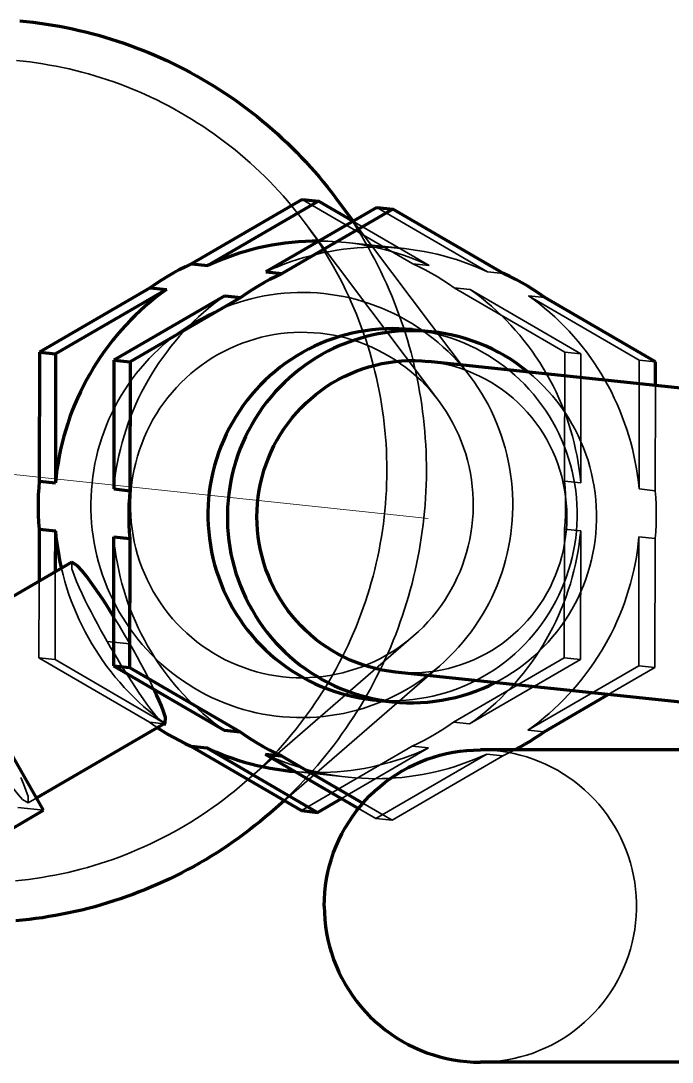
# Model space of a CAD drawing. Header units: millimetres. Extents: x 0 to 2382, y 0 to 420.
# Drawn here: x 138.21 to 143.11, y 165.39 to 173.22 of the extents above; entities that cross this region are included whole.
import ezdxf

# ---------------------------------------------------------------- set-up
doc = ezdxf.new("R2010")
doc.units = ezdxf.units.MM
doc.linetypes.add('IRAM-E-TRAZOS', pattern=[5, 4, -1])
doc.linetypes.add('IRAM-F-TRAZO-PUNTO', pattern=[20, 15, -2, 1, -2])
for name, color, linetype, lineweight in [('01-VISIBLE', 7, 'CONTINUOUS', 70), ('02-OCULTA', 4, 'IRAM-E-TRAZOS', 35), ('03-EJE', 1, 'IRAM-F-TRAZO-PUNTO', 18)]:
    doc.layers.add(name, color=color, linetype=linetype, lineweight=lineweight)

msp = doc.modelspace()

# ---------------------------------------------------------------- linework, layer by layer
at = {"layer": '01-VISIBLE'}
for p, q in [((140.3293, 171.8799), (139.495, 171.3951)), ((140.4512, 171.867), (139.6169, 171.3822)), ((140.3293, 171.8799), (140.4512, 171.867)), ((140.7104, 171.7161), (140.4512, 171.867)), ((140.7126, 171.7174), (140.58, 171.8939)), ((140.8899, 171.8204), (140.0556, 171.3356)), ((141.0117, 171.8075), (140.1774, 171.3227)), ((140.8899, 171.8204), (141.0117, 171.8075)), ((141.8445, 171.3227), (141.0117, 171.8075)), ((138.3824, 167.2842), (135.9151, 171.6014)), ((139.495, 171.3951), (139.6169, 171.3822)), ((140.0556, 171.3356), (140.1774, 171.3227)), ((139.1848, 171.2148), (138.3505, 170.73)), ((139.3067, 171.2019), (138.4724, 170.7171)), ((139.7454, 171.1554), (138.9111, 170.6705)), ((139.1848, 171.2148), (139.3067, 171.2019)), ((139.7454, 171.1554), (139.8672, 171.1424)), ((139.8672, 171.1424), (139.0329, 170.6576)), ((142.9869, 170.6576), (142.1542, 171.1424)), ((141.1558, 170.8999), (141.3021, 170.8844)), ((138.3505, 170.73), (138.349, 169.7604)), ((138.3505, 170.73), (138.4724, 170.7171)), ((138.4724, 170.7171), (138.4708, 169.7474)), ((138.9111, 170.6705), (138.9095, 169.7009)), ((138.9111, 170.6705), (139.0329, 170.6576)), ((139.0329, 170.6576), (139.0314, 169.688)), ((145.4617, 170.2167), (141.2783, 170.6606)), ((142.9867, 170.4794), (142.9869, 170.6576)), ((138.349, 169.7604), (138.4708, 169.7474)), ((138.9095, 169.7009), (139.0314, 169.688)), ((138.3484, 169.3998), (138.3478, 169.0059)), ((138.3484, 169.3998), (138.4703, 169.3869)), ((138.4703, 169.3869), (138.4698, 169.0767)), ((138.909, 169.3404), (138.9074, 168.3707)), ((138.909, 169.3404), (139.0308, 169.3274)), ((139.0308, 169.3274), (139.0293, 168.3578)), ((138.5945, 169.1492), (137.6352, 168.5917)), ((138.9074, 168.3707), (139.0293, 168.3578)), ((138.9074, 168.3707), (139.7402, 167.8859)), ((139.0293, 168.3578), (139.8621, 167.873)), ((145.2138, 167.8798), (141.0304, 168.3237)), ((140.8604, 168.1155), (141.0066, 168.1)), ((142.149, 167.873), (142.6322, 168.1538)), ((139.2979, 167.9388), (138.3299, 167.3762)), ((139.2893, 167.9338), (139.3015, 167.9325)), ((139.2943, 167.9367), (139.3015, 167.9325)), ((139.7402, 167.8859), (139.8621, 167.873)), ((139.4893, 167.7651), (139.6112, 167.7522)), ((139.4893, 167.7651), (140.3221, 167.2803)), ((139.6112, 167.7522), (140.4439, 167.2674)), ((140.0499, 167.7056), (140.1717, 167.6927)), ((140.0499, 167.7056), (140.752, 167.2969)), ((141.8542, 167.7375), (141.8487, 167.7375)), ((144.4761, 167.7375), (142.6879, 167.7375)), ((140.1717, 167.6927), (140.7847, 167.3359)), ((140.2365, 167.5783), (140.2757, 167.5742)), ((140.1934, 167.3552), (140.0888, 167.2645)), ((140.4439, 167.2674), (140.6235, 167.3717)), ((138.1243, 167.1342), (138.3824, 167.2842)), ((140.3221, 167.2803), (140.4439, 167.2674)), ((141.8542, 165.3875), (141.8487, 165.3875)), ((144.4761, 165.3875), (142.6879, 165.3875))]:
    msp.add_line(p, q, dxfattribs=at)
for points in [[(138.2041, 173.224), (138.2539, 173.219), (138.3037, 173.2133), (138.3533, 173.2068), (138.4028, 173.1995), (138.4522, 173.1916), (138.5015, 173.1828), (138.5507, 173.1734), (138.5997, 173.1632), (138.6486, 173.1523), (138.6973, 173.1407), (138.7458, 173.1283), (138.7941, 173.1152), (138.8422, 173.1014), (138.8901, 173.0868), (138.9378, 173.0716), (138.9852, 173.0556), (139.0324, 173.039), (139.0794, 173.0216), (139.1261, 173.0036), (139.1725, 172.9848), (139.2186, 172.9654), (139.2644, 172.9452), (139.31, 172.9244), (139.3552, 172.9029), (139.4001, 172.8807), (139.4446, 172.8579), (139.4888, 172.8344), (139.5327, 172.8103), (139.5762, 172.7855), (139.6193, 172.76), (139.662, 172.734), (139.7043, 172.7072), (139.7463, 172.6799), (139.7878, 172.6519), (139.8289, 172.6234), (139.8696, 172.5942), (139.9098, 172.5644), (139.9496, 172.534), (139.9889, 172.503), (140.0278, 172.4715), (140.0662, 172.4394), (140.1041, 172.4067), (140.1415, 172.3734), (140.1784, 172.3396), (140.2149, 172.3053), (140.2508, 172.2704), (140.2862, 172.235), (140.321, 172.1991), (140.3553, 172.1626), (140.3891, 172.1257), (140.4223, 172.0882), (140.455, 172.0503), (140.4871, 172.0119), (140.5187, 171.973), (140.5496, 171.9337), (140.58, 171.8939)], [(140.4538, 171.567), (140.403, 171.5664), (140.3522, 171.5645), (140.3015, 171.5613), (140.2508, 171.5568), (140.2004, 171.551), (140.15, 171.5439), (140.0999, 171.5355), (140.05, 171.5259), (140.0004, 171.5149), (139.9511, 171.5027), (139.9021, 171.4892), (139.8535, 171.4744), (139.8052, 171.4584), (139.7574, 171.4412), (139.7101, 171.4227), (139.6632, 171.403), (139.6169, 171.3822)], [(139.495, 171.3951), (139.4488, 171.3728), (139.4031, 171.3494), (139.3581, 171.3247), (139.3137, 171.2989), (139.2701, 171.272), (139.2271, 171.244), (139.1848, 171.2148)], [(140.1774, 171.3227), (140.1312, 171.3004), (140.0856, 171.277), (140.0405, 171.2523), (139.9962, 171.2265), (139.9525, 171.1996), (139.9095, 171.1716), (139.8672, 171.1424)], [(142.1542, 171.1424), (142.112, 171.1716), (142.0691, 171.1996), (142.0255, 171.2265), (141.9812, 171.2523), (141.9363, 171.277), (141.8907, 171.3004), (141.8445, 171.3227)], [(139.3067, 171.2019), (139.2655, 171.1719), (139.2252, 171.1409), (139.1856, 171.1089), (139.1469, 171.0758), (139.109, 171.0418), (139.072, 171.0069), (139.036, 170.971), (139.0008, 170.9342), (138.9666, 170.8965), (138.9333, 170.8579), (138.9011, 170.8185), (138.8699, 170.7784), (138.8397, 170.7374), (138.8105, 170.6957), (138.7824, 170.6532), (138.7554, 170.6101), (138.7295, 170.5662), (138.7047, 170.5218), (138.6811, 170.4767), (138.6586, 170.431), (138.6373, 170.3848), (138.6171, 170.3381), (138.5982, 170.2908), (138.5804, 170.2431), (138.5638, 170.195), (138.5485, 170.1465), (138.5344, 170.0976), (138.5215, 170.0483), (138.5099, 169.9988), (138.4996, 169.9489), (138.4905, 169.8988), (138.4827, 169.8485), (138.4761, 169.7981), (138.4708, 169.7474)], [(141.1558, 170.8999), (141.1057, 170.9043), (141.0554, 170.9068), (141.005, 170.9076), (140.9547, 170.9065), (140.9044, 170.9035), (140.8543, 170.8987), (140.8043, 170.8921), (140.7547, 170.8837), (140.7054, 170.8735), (140.6565, 170.8614), (140.608, 170.8477), (140.5601, 170.8321), (140.5128, 170.8148), (140.4662, 170.7959), (140.4203, 170.7752), (140.3751, 170.7529), (140.3308, 170.7289), (140.2874, 170.7034), (140.2449, 170.6763), (140.2035, 170.6477), (140.1631, 170.6176), (140.1238, 170.5861), (140.0857, 170.5532), (140.0488, 170.5189), (140.0132, 170.4833), (139.9788, 170.4465), (139.9458, 170.4084), (139.9142, 170.3692), (139.8841, 170.3289), (139.8554, 170.2875), (139.8282, 170.2451), (139.8025, 170.2018), (139.7784, 170.1576), (139.7559, 170.1125), (139.735, 170.0667), (139.7158, 170.0201), (139.6983, 169.9729), (139.6824, 169.9251), (139.6683, 169.8768), (139.6559, 169.828), (139.6453, 169.7788), (139.6364, 169.7292), (139.6293, 169.6793), (139.624, 169.6292), (139.6205, 169.579), (139.6187, 169.5287), (139.6188, 169.4783), (139.6207, 169.428), (139.6244, 169.3778), (139.6298, 169.3277), (139.6371, 169.2779), (139.6461, 169.2283), (139.6569, 169.1791), (139.6694, 169.1303), (139.6837, 169.082), (139.6997, 169.0343), (139.7174, 168.9871), (139.7368, 168.9407), (139.7578, 168.8949), (139.7805, 168.8499), (139.8047, 168.8058), (139.8306, 168.7626), (139.858, 168.7203), (139.8868, 168.6791), (139.9172, 168.6389), (139.949, 168.5998), (139.9822, 168.5619), (140.0167, 168.5253), (140.0525, 168.4899), (140.0896, 168.4558), (140.1279, 168.4231), (140.1674, 168.3918), (140.2079, 168.362), (140.2495, 168.3336), (140.2922, 168.3068), (140.3357, 168.2815), (140.3802, 168.2579), (140.4255, 168.2359), (140.4716, 168.2155), (140.5184, 168.1969), (140.5658, 168.1799), (140.6138, 168.1647), (140.6623, 168.1513), (140.7113, 168.1396), (140.7607, 168.1298), (140.8104, 168.1217), (140.8604, 168.1155)], [(141.3021, 170.8844), (141.2519, 170.8888), (141.2016, 170.8913), (141.1513, 170.8921), (141.1009, 170.8909), (141.0506, 170.888), (141.0005, 170.8832), (140.9506, 170.8766), (140.9009, 170.8682), (140.8516, 170.8579), (140.8027, 170.8459), (140.7543, 170.8321), (140.7064, 170.8166), (140.6591, 170.7993), (140.6124, 170.7803), (140.5665, 170.7597), (140.5213, 170.7374), (140.477, 170.7134), (140.4336, 170.6879), (140.3912, 170.6608), (140.3497, 170.6322), (140.3093, 170.6021), (140.2701, 170.5706), (140.2319, 170.5377), (140.195, 170.5034), (140.1594, 170.4678), (140.1251, 170.431), (140.0921, 170.3929), (140.0605, 170.3537), (140.0303, 170.3134), (140.0016, 170.272), (139.9744, 170.2296), (139.9487, 170.1863), (139.9246, 170.1421), (139.9021, 170.097), (139.8813, 170.0512), (139.8621, 170.0046), (139.8445, 169.9574), (139.8287, 169.9096), (139.8145, 169.8613), (139.8022, 169.8125), (139.7915, 169.7632), (139.7826, 169.7137), (139.7755, 169.6638), (139.7702, 169.6137), (139.7667, 169.5635), (139.765, 169.5132), (139.7651, 169.4628), (139.7669, 169.4125), (139.7706, 169.3622), (139.776, 169.3122), (139.7833, 169.2623), (139.7923, 169.2128), (139.8031, 169.1636), (139.8156, 169.1148), (139.8299, 169.0665), (139.8459, 169.0188), (139.8636, 168.9716), (139.883, 168.9251), (139.904, 168.8794), (139.9267, 168.8344), (139.951, 168.7903), (139.9768, 168.7471), (140.0042, 168.7048), (140.0331, 168.6635), (140.0634, 168.6234), (140.0952, 168.5843), (140.1284, 168.5464), (140.1629, 168.5097), (140.1987, 168.4743), (140.2358, 168.4403), (140.2741, 168.4076), (140.3136, 168.3763), (140.3542, 168.3464), (140.3958, 168.3181), (140.4384, 168.2913), (140.482, 168.266), (140.5264, 168.2424), (140.5717, 168.2204), (140.6178, 168.2), (140.6646, 168.1814), (140.712, 168.1644), (140.76, 168.1492), (140.8086, 168.1358), (140.8576, 168.1241), (140.9069, 168.1143), (140.9567, 168.1062), (141.0066, 168.1)], [(142.0296, 170.5809), (141.9876, 170.6138), (141.9444, 170.645), (141.9001, 170.6746), (141.8547, 170.7024), (141.8082, 170.7285), (141.7607, 170.7527), (141.7124, 170.7751), (141.6632, 170.7956), (141.6133, 170.8142), (141.5627, 170.8309), (141.5115, 170.8456), (141.4597, 170.8583), (141.4075, 170.869), (141.3549, 170.8777), (141.3021, 170.8844)], [(139.9881, 169.4922), (139.9893, 169.5425), (139.9925, 169.5927), (139.998, 169.6427), (140.0055, 169.6924), (140.0151, 169.7418), (140.0269, 169.7907), (140.0407, 169.8391), (140.0565, 169.8868), (140.0744, 169.9339), (140.0942, 169.9801), (140.116, 170.0254), (140.1397, 170.0698), (140.1653, 170.1131), (140.1927, 170.1553), (140.2218, 170.1963), (140.2527, 170.236), (140.2853, 170.2743), (140.3195, 170.3112), (140.3552, 170.3466), (140.3924, 170.3805), (140.4311, 170.4127), (140.4711, 170.4432), (140.5123, 170.472), (140.5548, 170.499), (140.5984, 170.5241), (140.643, 170.5473), (140.6886, 170.5686), (140.735, 170.5878), (140.7823, 170.6051), (140.8303, 170.6203), (140.8788, 170.6334), (140.9279, 170.6444), (140.9774, 170.6532), (141.0273, 170.6599), (141.0774, 170.6644), (141.1276, 170.6667), (141.1779, 170.6669), (141.2282, 170.6648), (141.2783, 170.6606)], [(138.349, 169.7604), (138.3449, 169.709), (138.3422, 169.6575), (138.3408, 169.6059), (138.3407, 169.5543), (138.342, 169.5028), (138.3445, 169.4513), (138.3484, 169.3998)], [(139.0314, 169.688), (139.0274, 169.6365), (139.0246, 169.585), (139.0232, 169.5335), (139.0232, 169.4819), (139.0244, 169.4304), (139.027, 169.3789), (139.0308, 169.3274)], [(141.0304, 168.3237), (140.9803, 168.3302), (140.9306, 168.3387), (140.8813, 168.3495), (140.8325, 168.3624), (140.7844, 168.3774), (140.7369, 168.3945), (140.6902, 168.4136), (140.6444, 168.4347), (140.5996, 168.4578), (140.5558, 168.4829), (140.5131, 168.5098), (140.4716, 168.5385), (140.4315, 168.5691), (140.3926, 168.6013), (140.3553, 168.6351), (140.3194, 168.6706), (140.285, 168.7076), (140.2523, 168.746), (140.2213, 168.7858), (140.1921, 168.8269), (140.1646, 168.8692), (140.139, 168.9126), (140.1152, 168.9572), (140.0934, 169.0027), (140.0736, 169.049), (140.0557, 169.0962), (140.0399, 169.1441), (140.0262, 169.1927), (140.0145, 169.2418), (140.005, 169.2913), (139.9975, 169.3412), (139.9923, 169.3914), (139.9891, 169.4417), (139.9881, 169.4922)], [(138.4703, 169.3869), (138.4751, 169.3393), (138.481, 169.2918), (138.488, 169.2444), (138.4962, 169.1972), (138.5054, 169.1502), (138.5158, 169.1035)], [(138.908, 168.7426), (138.8805, 168.7867), (138.8525, 168.8305), (138.8241, 168.8741), (138.7952, 168.9173), (138.7658, 168.9602), (138.7356, 169.0026), (138.7045, 169.0443), (138.6721, 169.085), (138.6373, 169.1236), (138.5945, 169.1492)], [(139.2979, 167.9388), (139.2985, 167.9823), (139.285, 168.0258), (139.2687, 168.0683), (139.2509, 168.1102), (139.2322, 168.1517), (139.2129, 168.1929)], [(141.0066, 168.1), (141.0597, 168.0954), (141.1129, 168.0929), (141.1662, 168.0924), (141.2195, 168.0939), (141.2726, 168.0976), (141.3256, 168.1032), (141.3784, 168.111), (141.4307, 168.1207), (141.4827, 168.1325), (141.5342, 168.1462), (141.5851, 168.1619), (141.6354, 168.1796), (141.6849, 168.1992), (141.7337, 168.2207), (141.7816, 168.244)], [(139.295, 167.9371), (139.2961, 167.9363), (139.2972, 167.9355), (139.2983, 167.9348), (139.2994, 167.934), (139.3004, 167.9332), (139.3015, 167.9325)], [(139.2392, 167.9047), (139.2795, 167.8789), (139.3203, 167.8541), (139.3617, 167.8304), (139.4037, 167.8076), (139.4463, 167.7858), (139.4893, 167.7651)], [(139.8621, 167.873), (139.9042, 167.8438), (139.9471, 167.8158), (139.9907, 167.7889), (140.035, 167.7631), (140.08, 167.7384), (140.1256, 167.715), (140.1717, 167.6927)], [(141.9289, 167.7375), (141.9668, 167.7581), (142.0042, 167.7795), (142.0412, 167.8017), (142.0776, 167.8246), (142.1136, 167.8484), (142.149, 167.873)], [(139.6112, 167.7522), (139.6569, 167.7316), (139.7031, 167.7121), (139.7498, 167.6938), (139.797, 167.6768), (139.8446, 167.6609), (139.8925, 167.6462), (139.9409, 167.6328), (139.9895, 167.6206), (140.0384, 167.6096), (140.0877, 167.5999), (140.1371, 167.5915), (140.1867, 167.5843), (140.2365, 167.5783)], [(140.4943, 166.5625), (140.4954, 166.6138), (140.4987, 166.6649), (140.5043, 166.7159), (140.5121, 166.7665), (140.5221, 166.8168), (140.5343, 166.8666), (140.5486, 166.9158), (140.5651, 166.9644), (140.5837, 167.0122), (140.6043, 167.0591), (140.627, 167.1051), (140.6517, 167.15), (140.6783, 167.1938), (140.7068, 167.2365), (140.7371, 167.2778), (140.7692, 167.3178), (140.803, 167.3563), (140.8384, 167.3934), (140.8754, 167.4288), (140.914, 167.4626), (140.954, 167.4947), (140.9953, 167.525), (141.0379, 167.5535), (141.0818, 167.5801), (141.1267, 167.6047), (141.1727, 167.6274), (141.2196, 167.6481), (141.2674, 167.6666), (141.3159, 167.6831), (141.3651, 167.6975), (141.4149, 167.7096), (141.4652, 167.7196), (141.5159, 167.7274), (141.5668, 167.733), (141.618, 167.7364), (141.6693, 167.7375)], [(141.8487, 167.7375), (141.8188, 167.7375), (141.7889, 167.7375), (141.759, 167.7375), (141.7291, 167.7375), (141.6992, 167.7375), (141.6693, 167.7375)], [(142.6879, 167.7375), (142.6358, 167.7375), (142.5837, 167.7375), (142.5315, 167.7375), (142.4794, 167.7375), (142.4273, 167.7375), (142.3752, 167.7375), (142.3231, 167.7375), (142.271, 167.7375), (142.2189, 167.7375), (142.1668, 167.7375), (142.1147, 167.7375), (142.0626, 167.7375), (142.0105, 167.7375), (141.9584, 167.7375), (141.9063, 167.7375), (141.8542, 167.7375)], [(140.0888, 167.2645), (140.0505, 167.2317), (140.0117, 167.1996), (139.9724, 167.168), (139.9327, 167.137), (139.8925, 167.1066), (139.8519, 167.0768), (139.8108, 167.0476), (139.7694, 167.019), (139.7274, 166.991), (139.6851, 166.9637), (139.6424, 166.937), (139.5993, 166.9109), (139.5557, 166.8855), (139.5119, 166.8608), (139.4676, 166.8367), (139.423, 166.8132), (139.3781, 166.7905), (139.3328, 166.7684), (139.2872, 166.747), (139.2412, 166.7262), (139.195, 166.7062), (139.1485, 166.6869), (139.1017, 166.6682), (139.0546, 166.6503), (139.0072, 166.633), (138.9596, 166.6165), (138.9118, 166.6007), (138.8637, 166.5856), (138.8154, 166.5712), (138.7669, 166.5576), (138.7182, 166.5447), (138.6693, 166.5325), (138.6203, 166.5211), (138.571, 166.5104), (138.5217, 166.5004), (138.4721, 166.4912), (138.4225, 166.4827), (138.3727, 166.4749), (138.3228, 166.468), (138.2728, 166.4617), (138.2227, 166.4562), (138.1725, 166.4515)], [(140.4943, 166.5625), (140.4954, 166.5112), (140.4987, 166.4601), (140.5043, 166.4091), (140.5121, 166.3585), (140.5221, 166.3082), (140.5343, 166.2584), (140.5486, 166.2092), (140.5651, 166.1606), (140.5837, 166.1128), (140.6043, 166.0659), (140.627, 166.0199), (140.6517, 165.975), (140.6783, 165.9312), (140.7068, 165.8885), (140.7371, 165.8472), (140.7692, 165.8072), (140.803, 165.7687), (140.8384, 165.7316), (140.8754, 165.6962), (140.914, 165.6624), (140.954, 165.6303), (140.9953, 165.6), (141.0379, 165.5715), (141.0818, 165.5449), (141.1267, 165.5203), (141.1727, 165.4976), (141.2196, 165.4769), (141.2674, 165.4584), (141.3159, 165.4419), (141.3651, 165.4275), (141.4149, 165.4154), (141.4652, 165.4054), (141.5159, 165.3976), (141.5668, 165.392), (141.618, 165.3886), (141.6693, 165.3875)], [(141.8487, 165.3875), (141.8188, 165.3875), (141.7889, 165.3875), (141.759, 165.3875), (141.7291, 165.3875), (141.6992, 165.3875), (141.6693, 165.3875)], [(142.6879, 165.3875), (142.6358, 165.3875), (142.5837, 165.3875), (142.5315, 165.3875), (142.4794, 165.3875), (142.4273, 165.3875), (142.3752, 165.3875), (142.3231, 165.3875), (142.271, 165.3875), (142.2189, 165.3875), (142.1668, 165.3875), (142.1147, 165.3875), (142.0626, 165.3875), (142.0105, 165.3875), (141.9584, 165.3875), (141.9063, 165.3875), (141.8542, 165.3875)]]:
    msp.add_lwpolyline(points, dxfattribs=at)
at = {"layer": '02-OCULTA'}
for p, q in [((141.1621, 171.3951), (140.3293, 171.8799)), ((141.7227, 171.3356), (140.8899, 171.8204)), ((141.3548, 170.3659), (140.3425, 171.7126)), ((141.284, 171.3822), (140.7104, 171.7161)), ((141.5923, 170.5473), (140.7126, 171.7174)), ((140.6586, 171.556), (141.0973, 171.5095)), ((141.1621, 171.3951), (141.284, 171.3822)), ((141.7227, 171.3356), (141.8445, 171.3227)), ((141.4718, 171.2148), (141.5936, 171.2019)), ((142.3045, 170.73), (141.4718, 171.2148)), ((142.4264, 170.7171), (141.5936, 171.2019)), ((142.0323, 171.1554), (142.1542, 171.1424)), ((142.8651, 170.6705), (142.0323, 171.1554)), ((142.303, 169.7604), (142.3045, 170.73)), ((142.3045, 170.73), (142.4264, 170.7171)), ((142.4249, 169.7474), (142.4264, 170.7171)), ((142.8636, 169.7009), (142.8651, 170.6705)), ((142.8651, 170.6705), (142.9869, 170.6576)), ((142.9854, 169.688), (142.9867, 170.4794)), ((142.303, 169.7604), (142.4249, 169.7474)), ((142.8636, 169.7009), (142.9854, 169.688)), ((142.3009, 168.4302), (142.3024, 169.3998)), ((142.3024, 169.3998), (142.4243, 169.3869)), ((142.4228, 168.4173), (142.4243, 169.3869)), ((142.8615, 168.3707), (142.863, 169.3404)), ((142.863, 169.3404), (142.9849, 169.3274)), ((142.9833, 168.3578), (142.9849, 169.3274)), ((138.4698, 169.0767), (138.4687, 168.4173)), ((138.3478, 169.0059), (138.3469, 168.4302)), ((141.167, 168.5958), (139.8946, 167.4916)), ((138.8609, 168.553), (139.0315, 168.5349)), ((138.3469, 168.4302), (139.1797, 167.9454)), ((138.3469, 168.4302), (138.4687, 168.4173)), ((138.4687, 168.4173), (139.2943, 167.9367)), ((141.4666, 167.9454), (142.3009, 168.4302)), ((141.5885, 167.9325), (142.4228, 168.4173)), ((142.3009, 168.4302), (142.4228, 168.4173)), ((141.3611, 168.3687), (140.1934, 167.3552)), ((142.0272, 167.8859), (142.8615, 168.3707)), ((142.6322, 168.1538), (142.9833, 168.3578)), ((142.8615, 168.3707), (142.9833, 168.3578)), ((139.1797, 167.9454), (139.2893, 167.9338)), ((141.4666, 167.9454), (141.5885, 167.9325)), ((142.0272, 167.8859), (142.149, 167.873)), ((140.3221, 167.2803), (141.1564, 167.7651)), ((140.6235, 167.3717), (141.2783, 167.7522)), ((140.8826, 167.2208), (141.717, 167.7056)), ((141.1564, 167.7651), (141.2783, 167.7522)), ((141.717, 167.7056), (141.8388, 167.6927)), ((141.8487, 167.7375), (141.8542, 167.7375)), ((142.6879, 167.7375), (144.4761, 167.7375)), ((141.0045, 167.2079), (141.8388, 167.6927)), ((140.2757, 167.5742), (140.6752, 167.5318)), ((138.3299, 167.3762), (138.2655, 167.3388)), ((140.7847, 167.3359), (141.0045, 167.2079)), ((138.1875, 167.3049), (138.3824, 167.2842)), ((140.752, 167.2969), (140.8826, 167.2208)), ((140.8826, 167.2208), (141.0045, 167.2079)), ((141.8487, 165.3875), (141.8542, 165.3875)), ((142.6879, 165.3875), (144.4761, 165.3875))]:
    msp.add_line(p, q, dxfattribs=at)
for points in [[(138.1784, 172.9251), (138.2282, 172.9201), (138.2779, 172.9142), (138.3275, 172.9074), (138.377, 172.8999), (138.4264, 172.8916), (138.4757, 172.8824), (138.5247, 172.8725), (138.5736, 172.8617), (138.6224, 172.8502), (138.6709, 172.8378), (138.7192, 172.8247), (138.7673, 172.8107), (138.8152, 172.796), (138.8628, 172.7805), (138.9101, 172.7642), (138.9572, 172.7472), (139.004, 172.7294), (139.0505, 172.7108), (139.0967, 172.6914), (139.1426, 172.6713), (139.1881, 172.6505), (139.2333, 172.6289), (139.2781, 172.6066), (139.3226, 172.5835), (139.3666, 172.5597), (139.4103, 172.5352), (139.4536, 172.51), (139.4964, 172.4841), (139.5388, 172.4575), (139.5808, 172.4302), (139.6224, 172.4022), (139.6634, 172.3736), (139.704, 172.3443), (139.7441, 172.3143), (139.7838, 172.2837), (139.8229, 172.2524), (139.8615, 172.2205), (139.8996, 172.188), (139.9371, 172.1548), (139.9741, 172.1211), (140.0105, 172.0867), (140.0464, 172.0518), (140.0817, 172.0163), (140.1164, 171.9802), (140.1506, 171.9436), (140.1841, 171.9064), (140.217, 171.8687), (140.2494, 171.8304), (140.281, 171.7916), (140.3121, 171.7523), (140.3425, 171.7126)], [(140.58, 171.8939), (140.6099, 171.8535), (140.6391, 171.8128), (140.6678, 171.7715), (140.6958, 171.7299), (140.7233, 171.6878), (140.7501, 171.6454), (140.7763, 171.6025), (140.8018, 171.5593), (140.8267, 171.5157), (140.8509, 171.4718), (140.8745, 171.4274), (140.8975, 171.3828), (140.9198, 171.3378), (140.9414, 171.2925), (140.9623, 171.2468), (140.9826, 171.2009), (141.0022, 171.1547), (141.0211, 171.1082), (141.0393, 171.0614), (141.0569, 171.0143), (141.0737, 170.967), (141.0898, 170.9195), (141.1053, 170.8717), (141.12, 170.8237), (141.134, 170.7755), (141.1473, 170.7271), (141.1599, 170.6785), (141.1718, 170.6297), (141.183, 170.5808), (141.1934, 170.5317), (141.2032, 170.4824), (141.2122, 170.433), (141.2204, 170.3835), (141.228, 170.3338), (141.2348, 170.2841), (141.2409, 170.2343), (141.2462, 170.1843), (141.2509, 170.1343), (141.2548, 170.0843), (141.2579, 170.0342), (141.2603, 169.984), (141.262, 169.9339), (141.263, 169.8837), (141.2632, 169.8334), (141.2627, 169.7832), (141.2614, 169.733), (141.2594, 169.6829), (141.2567, 169.6327), (141.2532, 169.5827), (141.249, 169.5326), (141.2441, 169.4827), (141.2384, 169.4328), (141.232, 169.383), (141.2249, 169.3333), (141.217, 169.2837), (141.2085, 169.2342), (141.1992, 169.1849), (141.1891, 169.1357), (141.1784, 169.0866), (141.1669, 169.0378), (141.1548, 168.989), (141.1419, 168.9405), (141.1283, 168.8922), (141.114, 168.8441), (141.0989, 168.7961), (141.0832, 168.7485), (141.0668, 168.701), (141.0497, 168.6538), (141.0319, 168.6069), (141.0134, 168.5602), (140.9943, 168.5138), (140.9744, 168.4677), (140.9539, 168.4218), (140.9327, 168.3763), (140.9109, 168.3311), (140.8883, 168.2862), (140.8652, 168.2417), (140.8413, 168.1975), (140.8169, 168.1537), (140.7917, 168.1102), (140.766, 168.0671), (140.7396, 168.0244), (140.7126, 167.9821), (140.6849, 167.9401), (140.6567, 167.8986), (140.6278, 167.8576), (140.5984, 167.8169), (140.5683, 167.7767), (140.5377, 167.7369), (140.5065, 167.6976), (140.4747, 167.6587), (140.4423, 167.6204), (140.4093, 167.5825), (140.3758, 167.5451), (140.3418, 167.5082), (140.3072, 167.4718), (140.2721, 167.4359), (140.2365, 167.4005), (140.2003, 167.3657), (140.1636, 167.3314), (140.1264, 167.2977), (140.0888, 167.2645)], [(140.3425, 171.7126), (140.3724, 171.6722), (140.4015, 171.6313), (140.43, 171.59), (140.4579, 171.5482), (140.485, 171.506), (140.5115, 171.4633), (140.5373, 171.4202), (140.5624, 171.3768), (140.5867, 171.3329), (140.6104, 171.2886), (140.6333, 171.2439), (140.6555, 171.1989), (140.677, 171.1535), (140.6977, 171.1078), (140.7177, 171.0617), (140.737, 171.0153), (140.7555, 170.9687), (140.7732, 170.9217), (140.7902, 170.8744), (140.8064, 170.8269), (140.8219, 170.7792), (140.8366, 170.7311), (140.8505, 170.6829), (140.8636, 170.6344), (140.8759, 170.5858), (140.8875, 170.5369), (140.8982, 170.4879), (140.9082, 170.4387), (140.9174, 170.3893), (140.9257, 170.3398), (140.9333, 170.2902), (140.9401, 170.2404), (140.9461, 170.1906), (140.9513, 170.1406), (140.9556, 170.0906), (140.9592, 170.0405), (140.962, 169.9904), (140.9639, 169.9402), (140.9651, 169.89), (140.9654, 169.8398), (140.965, 169.7896), (140.9637, 169.7394), (140.9616, 169.6893), (140.9587, 169.6391), (140.955, 169.5891), (140.9505, 169.5391), (140.9452, 169.4891), (140.9391, 169.4393), (140.9322, 169.3896), (140.9245, 169.3399), (140.916, 169.2905), (140.9068, 169.2411), (140.8967, 169.1919), (140.8858, 169.1429), (140.8742, 169.0941), (140.8617, 169.0454), (140.8485, 168.997), (140.8345, 168.9488), (140.8197, 168.9008), (140.8042, 168.8531), (140.7879, 168.8056), (140.7708, 168.7584), (140.753, 168.7114), (140.7344, 168.6648), (140.715, 168.6184), (140.695, 168.5724), (140.6742, 168.5267), (140.6526, 168.4814), (140.6303, 168.4364), (140.6073, 168.3918), (140.5836, 168.3475), (140.5592, 168.3036), (140.5341, 168.2602), (140.5082, 168.2171), (140.4817, 168.1745), (140.4545, 168.1323), (140.4266, 168.0905), (140.3981, 168.0492), (140.3689, 168.0084), (140.339, 167.968), (140.3085, 167.9282), (140.2773, 167.8888), (140.2455, 167.85), (140.2131, 167.8116), (140.1801, 167.7738), (140.1464, 167.7365), (140.1122, 167.6998), (140.0773, 167.6637), (140.0419, 167.6281), (140.0059, 167.5931), (139.9694, 167.5586), (139.9323, 167.5248), (139.8946, 167.4916)], [(140.6586, 171.556), (140.6246, 171.5593), (140.5905, 171.562), (140.5563, 171.5642), (140.5222, 171.5657), (140.488, 171.5667), (140.4538, 171.567)], [(141.284, 171.3822), (141.2383, 171.4028), (141.192, 171.4222), (141.1453, 171.4405), (141.0982, 171.4576), (141.0506, 171.4735), (141.0026, 171.4881), (140.9543, 171.5016), (140.9056, 171.5138), (140.8567, 171.5247), (140.8075, 171.5344), (140.7581, 171.5429), (140.7084, 171.5501), (140.6586, 171.556)], [(141.0973, 171.5095), (141.0466, 171.5142), (140.9958, 171.5176), (140.9449, 171.5197), (140.894, 171.5205), (140.8431, 171.5199), (140.7923, 171.5181), (140.7414, 171.5149), (140.6907, 171.5104), (140.6402, 171.5046), (140.5897, 171.4975), (140.5395, 171.4892), (140.4895, 171.4795), (140.4398, 171.4685), (140.3904, 171.4563), (140.3413, 171.4428), (140.2926, 171.428), (140.2443, 171.412), (140.1964, 171.3947), (140.1489, 171.3762), (140.102, 171.3565), (140.0556, 171.3356)], [(141.7227, 171.3356), (141.677, 171.3562), (141.6307, 171.3757), (141.584, 171.394), (141.5369, 171.411), (141.4893, 171.4269), (141.4413, 171.4416), (141.393, 171.455), (141.3443, 171.4672), (141.2954, 171.4782), (141.2462, 171.4879), (141.1967, 171.4963), (141.1471, 171.5035), (141.0973, 171.5095)], [(141.4718, 171.2148), (141.4296, 171.244), (141.3867, 171.272), (141.3431, 171.299), (141.2988, 171.3247), (141.2539, 171.3494), (141.2083, 171.3728), (141.1621, 171.3951)], [(138.9491, 168.7802), (138.925, 168.824), (138.9022, 168.8686), (138.8808, 168.9139), (138.8609, 168.9598), (138.8424, 169.0064), (138.8253, 169.0535), (138.8098, 169.101), (138.7957, 169.1491), (138.7831, 169.1976), (138.772, 169.2464), (138.7625, 169.2956), (138.7545, 169.345), (138.7481, 169.3947), (138.7431, 169.4445), (138.7398, 169.4944), (138.738, 169.5445), (138.7377, 169.5946), (138.739, 169.6446), (138.7419, 169.6946), (138.7463, 169.7445), (138.7523, 169.7942), (138.7598, 169.8437), (138.7688, 169.893), (138.7794, 169.9419), (138.7914, 169.9905), (138.805, 170.0387), (138.8201, 170.0865), (138.8366, 170.1337), (138.8546, 170.1805), (138.8741, 170.2266), (138.895, 170.2721), (138.9173, 170.317), (138.9409, 170.3611), (138.966, 170.4044), (138.9923, 170.447), (139.02, 170.4887), (139.049, 170.5296), (139.0793, 170.5695), (139.1107, 170.6084), (139.1434, 170.6464), (139.1773, 170.6833), (139.2123, 170.7191), (139.2484, 170.7538), (139.2855, 170.7873), (139.3237, 170.8197), (139.3629, 170.8509), (139.4031, 170.8808), (139.4442, 170.9094), (139.4861, 170.9368), (139.5289, 170.9627), (139.5725, 170.9874), (139.6169, 171.0106), (139.6619, 171.0325), (139.7077, 171.0529), (139.754, 171.0718), (139.8009, 171.0893), (139.8484, 171.1052), (139.8963, 171.1197), (139.9447, 171.1326), (139.9935, 171.144), (140.0426, 171.1539), (140.092, 171.1622), (140.1416, 171.1689), (140.1914, 171.174), (140.2413, 171.1776), (140.2914, 171.1795), (140.3414, 171.1799), (140.3915, 171.1787), (140.4415, 171.1759), (140.4914, 171.1715), (140.5411, 171.1655), (140.5906, 171.158), (140.6398, 171.1489), (140.6888, 171.1382), (140.7373, 171.126), (140.7855, 171.1122), (140.8332, 171.0969), (140.8803, 171.0801), (140.9269, 171.0618), (140.973, 171.0421), (141.0183, 171.0209), (141.063, 170.9983), (141.1069, 170.9743), (141.1501, 170.9488), (141.1924, 170.9221), (141.2339, 170.894), (141.2744, 170.8646), (141.314, 170.834), (141.3526, 170.8021), (141.3902, 170.769), (141.4268, 170.7348), (141.4622, 170.6994), (141.4965, 170.6629), (141.5296, 170.6254), (141.5616, 170.5868), (141.5923, 170.5473)], [(139.7454, 171.1554), (139.7042, 171.1254), (139.6639, 171.0944), (139.6243, 171.0623), (139.5856, 171.0293), (139.5477, 170.9953), (139.5107, 170.9603), (139.4747, 170.9244), (139.4395, 170.8876), (139.4053, 170.8499), (139.372, 170.8114), (139.3398, 170.772), (139.3086, 170.7318), (139.2784, 170.6908), (139.2492, 170.6491), (139.2211, 170.6067), (139.1941, 170.5635), (139.1682, 170.5197), (139.1434, 170.4752), (139.1198, 170.4302), (139.0973, 170.3845), (139.076, 170.3383), (139.0558, 170.2915), (139.0368, 170.2443), (139.0191, 170.1966), (139.0025, 170.1485), (138.9872, 170.0999), (138.9731, 170.051), (138.9602, 170.0018), (138.9486, 169.9522), (138.9383, 169.9024), (138.9292, 169.8523), (138.9214, 169.802), (138.9148, 169.7515), (138.9095, 169.7009)], [(142.1683, 170.5671), (142.1425, 170.6108), (142.1157, 170.6539), (142.0878, 170.6963), (142.0587, 170.738), (142.0287, 170.7789), (141.9976, 170.819), (141.9655, 170.8584), (141.9324, 170.8968), (141.8983, 170.9345), (141.8633, 170.9712), (141.8274, 171.0071), (141.7906, 171.042), (141.7528, 171.076), (141.7142, 171.109), (141.6748, 171.141), (141.6346, 171.172), (141.5936, 171.2019)], [(142.607, 170.5205), (142.5812, 170.5643), (142.5544, 170.6074), (142.5264, 170.6498), (142.4974, 170.6914), (142.4674, 170.7323), (142.4363, 170.7725), (142.4042, 170.8118), (142.3711, 170.8503), (142.337, 170.8879), (142.302, 170.9247), (142.2661, 170.9606), (142.2292, 170.9955), (142.1915, 171.0294), (142.1529, 171.0624), (142.1135, 171.0944), (142.0733, 171.1254), (142.0323, 171.1554)], [(139.2072, 168.9302), (139.1832, 168.9741), (139.1609, 169.0189), (139.1404, 169.0646), (139.1216, 169.111), (139.1046, 169.1581), (139.0895, 169.2058), (139.0761, 169.2541), (139.0647, 169.3029), (139.0551, 169.352), (139.0474, 169.4015), (139.0416, 169.4512), (139.0377, 169.5011), (139.0357, 169.5512), (139.0356, 169.6012), (139.0375, 169.6513), (139.0412, 169.7012), (139.0469, 169.751), (139.0544, 169.8005), (139.0639, 169.8496), (139.0752, 169.8984), (139.0884, 169.9467), (139.1034, 169.9945), (139.1202, 170.0417), (139.1388, 170.0881), (139.1592, 170.1339), (139.1813, 170.1788), (139.2052, 170.2228), (139.2307, 170.2659), (139.2578, 170.308), (139.2866, 170.349), (139.3168, 170.3889), (139.3486, 170.4276), (139.3819, 170.465), (139.4166, 170.5011), (139.4527, 170.5359), (139.49, 170.5692), (139.5286, 170.601), (139.5685, 170.6314), (139.6094, 170.6602), (139.6515, 170.6874), (139.6946, 170.7129), (139.7386, 170.7367), (139.7836, 170.7588), (139.8293, 170.7792), (139.8758, 170.7977), (139.923, 170.8144), (139.9708, 170.8293), (140.0192, 170.8423), (140.068, 170.8534), (140.1172, 170.8626), (140.1668, 170.8698), (140.2166, 170.8752), (140.2665, 170.8785), (140.3166, 170.88), (140.3667, 170.8794), (140.4167, 170.8769), (140.4665, 170.8725), (140.5162, 170.8661), (140.5656, 170.8577), (140.6146, 170.8475), (140.6632, 170.8353), (140.7112, 170.8212), (140.7587, 170.8053), (140.8055, 170.7876), (140.8516, 170.768), (140.8969, 170.7466), (140.9413, 170.7235), (140.9848, 170.6987), (141.0273, 170.6722), (141.0687, 170.644), (141.109, 170.6143), (141.1481, 170.5831), (141.186, 170.5503), (141.2226, 170.5161), (141.2578, 170.4805), (141.2916, 170.4436), (141.3239, 170.4054), (141.3548, 170.3659)], [(142.2126, 170.2076), (142.1868, 170.251), (142.1594, 170.2934), (142.1306, 170.3347), (142.1002, 170.375), (142.0684, 170.4142), (142.0352, 170.4522), (142.0007, 170.489), (141.9649, 170.5245), (141.9277, 170.5586), (141.8894, 170.5914), (141.8499, 170.6228), (141.8093, 170.6527), (141.7676, 170.6812), (141.725, 170.7081), (141.6813, 170.7334), (141.6368, 170.7571), (141.5914, 170.7792), (141.5453, 170.7996), (141.4985, 170.8183), (141.451, 170.8353), (141.4029, 170.8505), (141.3543, 170.864), (141.3052, 170.8757), (141.2557, 170.8856), (141.2059, 170.8936), (141.1558, 170.8999)], [(141.2783, 170.6606), (141.3283, 170.6542), (141.3779, 170.6456), (141.4272, 170.6349), (141.4759, 170.6221), (141.524, 170.6071), (141.5714, 170.5901), (141.618, 170.571), (141.6637, 170.5499), (141.7085, 170.5269), (141.7523, 170.5019), (141.7949, 170.475), (141.8363, 170.4464), (141.8765, 170.4159), (141.9152, 170.3838), (141.9526, 170.35), (141.9885, 170.3147), (142.0228, 170.2778), (142.0555, 170.2395), (142.0865, 170.1998), (142.1158, 170.1588), (142.1433, 170.1166), (142.1689, 170.0732), (142.1927, 170.0288), (142.2145, 169.9834), (142.2344, 169.9371), (142.2523, 169.89), (142.2682, 169.8422), (142.282, 169.7938), (142.2937, 169.7448), (142.3033, 169.6954), (142.3109, 169.6456), (142.3162, 169.5955), (142.3195, 169.5452), (142.3206, 169.4948), (142.3196, 169.4445), (142.3164, 169.3942), (142.3111, 169.3441), (142.3036, 169.2943), (142.2941, 169.2448), (142.2824, 169.1958), (142.2687, 169.1474), (142.2529, 169.0995), (142.2351, 169.0524), (142.2153, 169.0061), (142.1936, 168.9606), (142.1699, 168.9162), (142.1444, 168.8728), (142.117, 168.8305), (142.0878, 168.7894), (142.057, 168.7496), (142.0244, 168.7112), (141.9902, 168.6742), (141.9545, 168.6387), (141.9172, 168.6047), (141.8786, 168.5724), (141.8386, 168.5418), (141.7973, 168.513), (141.7548, 168.4859), (141.7112, 168.4607), (141.6665, 168.4375), (141.6209, 168.4161), (141.5744, 168.3968), (141.5271, 168.3795), (141.479, 168.3643), (141.4304, 168.3511), (141.3813, 168.3401), (141.3317, 168.3312), (141.2818, 168.3245), (141.2316, 168.32), (141.1813, 168.3176), (141.1309, 168.3175), (141.0806, 168.3195), (141.0304, 168.3237)], [(141.5923, 170.5473), (141.6218, 170.5067), (141.6501, 170.4651), (141.677, 170.4228), (141.7026, 170.3796), (141.7268, 170.3356), (141.7496, 170.2909), (141.771, 170.2454), (141.791, 170.1994), (141.8095, 170.1527), (141.8265, 170.1055), (141.8421, 170.0578), (141.8562, 170.0096), (141.8687, 169.961), (141.8798, 169.912), (141.8893, 169.8627), (141.8972, 169.8131), (141.9036, 169.7633), (141.9085, 169.7133), (141.9118, 169.6632), (141.9135, 169.6131), (141.9137, 169.5629), (141.9123, 169.5127), (141.9093, 169.4626), (141.9048, 169.4126), (141.8987, 169.3627), (141.8911, 169.3131), (141.8819, 169.2637), (141.8712, 169.2147), (141.859, 169.166), (141.8453, 169.1177), (141.83, 169.0698), (141.8133, 169.0225), (141.7952, 168.9757), (141.7755, 168.9295), (141.7545, 168.8839), (141.732, 168.839), (141.7081, 168.7949), (141.6829, 168.7515), (141.6563, 168.7089), (141.6284, 168.6671), (141.5992, 168.6263), (141.5687, 168.5864), (141.537, 168.5474), (141.5041, 168.5095), (141.4701, 168.4726), (141.4348, 168.4369), (141.3985, 168.4022), (141.3611, 168.3687)], [(142.3589, 170.1921), (142.3326, 170.2361), (142.3048, 170.2792), (142.2754, 170.3211), (142.2445, 170.362), (142.2121, 170.4017), (142.1783, 170.4402), (142.1431, 170.4774), (142.1065, 170.5133), (142.0687, 170.5478), (142.0296, 170.5809)], [(142.4249, 169.7474), (142.4198, 169.7981), (142.4134, 169.8486), (142.4057, 169.8989), (142.3967, 169.9491), (142.3865, 169.9989), (142.3751, 170.0485), (142.3623, 170.0978), (142.3484, 170.1468), (142.3332, 170.1954), (142.3167, 170.2436), (142.2991, 170.2913), (142.2802, 170.3386), (142.2602, 170.3854), (142.2389, 170.4317), (142.2165, 170.4774), (142.193, 170.5226), (142.1683, 170.5671)], [(142.8636, 169.7009), (142.8584, 169.7515), (142.852, 169.8021), (142.8444, 169.8524), (142.8354, 169.9025), (142.8252, 169.9524), (142.8138, 170.002), (142.801, 170.0513), (142.7871, 170.1003), (142.7719, 170.1488), (142.7554, 170.197), (142.7378, 170.2448), (142.7189, 170.2921), (142.6989, 170.3389), (142.6776, 170.3852), (142.6552, 170.4309), (142.6317, 170.476), (142.607, 170.5205)], [(141.3548, 170.3659), (141.3842, 170.3252), (141.412, 170.2834), (141.4381, 170.2405), (141.4626, 170.1967), (141.4854, 170.152), (141.5064, 170.1064), (141.5256, 170.06), (141.5431, 170.0129), (141.5587, 169.9652), (141.5725, 169.9169), (141.5844, 169.8682), (141.5944, 169.819), (141.6026, 169.7694), (141.6088, 169.7196), (141.6131, 169.6696), (141.6155, 169.6194), (141.616, 169.5692), (141.6145, 169.519), (141.6111, 169.469), (141.6058, 169.419), (141.5986, 169.3693), (141.5895, 169.32), (141.5785, 169.271), (141.5657, 169.2225), (141.5509, 169.1745), (141.5344, 169.1271), (141.5161, 169.0803), (141.4959, 169.0343), (141.474, 168.9891), (141.4504, 168.9448), (141.4251, 168.9015), (141.3982, 168.8591), (141.3697, 168.8178), (141.3395, 168.7776), (141.3079, 168.7387), (141.2748, 168.7009), (141.2402, 168.6645), (141.2043, 168.6295), (141.167, 168.5958)], [(140.8604, 168.1155), (140.9105, 168.1111), (140.9608, 168.1086), (141.0111, 168.1078), (141.0614, 168.1089), (141.1117, 168.1119), (141.1618, 168.1166), (141.2117, 168.1232), (141.2613, 168.1316), (141.3105, 168.1419), (141.3594, 168.1539), (141.4078, 168.1676), (141.4557, 168.1831), (141.503, 168.2004), (141.5496, 168.2193), (141.5955, 168.24), (141.6406, 168.2622), (141.6849, 168.2862), (141.7283, 168.3116), (141.7707, 168.3387), (141.8122, 168.3673), (141.8525, 168.3973), (141.8918, 168.4288), (141.9299, 168.4616), (141.9668, 168.4959), (142.0024, 168.5314), (142.0368, 168.5682), (142.0698, 168.6062), (142.1014, 168.6454), (142.1316, 168.6856), (142.1603, 168.727), (142.1875, 168.7693), (142.2132, 168.8126), (142.2373, 168.8567), (142.2598, 168.9017), (142.2807, 168.9475), (142.2999, 168.994), (142.3175, 169.0412), (142.3334, 169.0889), (142.3476, 169.1372), (142.36, 169.186), (142.3707, 169.2352), (142.3796, 169.2847), (142.3867, 169.3345), (142.3921, 169.3845), (142.3957, 169.4347), (142.3975, 169.485), (142.3975, 169.5354), (142.3957, 169.5856), (142.3921, 169.6358), (142.3867, 169.6859), (142.3795, 169.7357), (142.3705, 169.7852), (142.3598, 169.8344), (142.3474, 169.8831), (142.3332, 169.9314), (142.3173, 169.9792), (142.2996, 170.0263), (142.2803, 170.0728), (142.2594, 170.1185), (142.2368, 170.1635), (142.2126, 170.2076)], [(141.7816, 168.244), (141.8261, 168.2678), (141.8697, 168.2932), (141.9124, 168.3201), (141.954, 168.3486), (141.9946, 168.3786), (142.0341, 168.41), (142.0724, 168.4428), (142.1095, 168.477), (142.1454, 168.5125), (142.1799, 168.5493), (142.2131, 168.5873), (142.2449, 168.6264), (142.2753, 168.6667), (142.3042, 168.7081), (142.3316, 168.7504), (142.3575, 168.7937), (142.3818, 168.838), (142.4045, 168.883), (142.4256, 168.9289), (142.445, 168.9754), (142.4627, 169.0227), (142.4787, 169.0705), (142.493, 169.1189), (142.5056, 169.1678), (142.5164, 169.2171), (142.5254, 169.2667), (142.5327, 169.3166), (142.5381, 169.3668), (142.5418, 169.4171), (142.5437, 169.4675), (142.5437, 169.518), (142.542, 169.5684), (142.5384, 169.6188), (142.5331, 169.6689), (142.5259, 169.7189), (142.517, 169.7685), (142.5063, 169.8178), (142.4938, 169.8667), (142.4796, 169.9151), (142.4637, 169.963), (142.4461, 170.0103), (142.4267, 170.0569), (142.4057, 170.1028), (142.3831, 170.1479), (142.3589, 170.1921)], [(142.3024, 169.3998), (142.3065, 169.4513), (142.3092, 169.5028), (142.3106, 169.5543), (142.3107, 169.6059), (142.3094, 169.6574), (142.3069, 169.7089), (142.303, 169.7604)], [(142.9849, 169.3274), (142.9889, 169.3788), (142.9916, 169.4303), (142.993, 169.4819), (142.9931, 169.5335), (142.9919, 169.585), (142.9893, 169.6365), (142.9854, 169.688)], [(141.5885, 167.9325), (141.6296, 167.9624), (141.67, 167.9934), (141.7095, 168.0255), (141.7482, 168.0585), (141.7861, 168.0925), (141.8231, 168.1275), (141.8592, 168.1634), (141.8943, 168.2002), (141.9286, 168.2379), (141.9618, 168.2764), (141.994, 168.3158), (142.0253, 168.356), (142.0555, 168.397), (142.0846, 168.4387), (142.1127, 168.4811), (142.1397, 168.5243), (142.1656, 168.5681), (142.1904, 168.6126), (142.2141, 168.6577), (142.2365, 168.7033), (142.2579, 168.7495), (142.278, 168.7963), (142.297, 168.8435), (142.3148, 168.8912), (142.3313, 168.9393), (142.3466, 168.9879), (142.3607, 169.0368), (142.3736, 169.086), (142.3852, 169.1356), (142.3956, 169.1854), (142.4047, 169.2355), (142.4125, 169.2858), (142.419, 169.3363), (142.4243, 169.3869)], [(138.909, 169.3404), (138.9141, 169.2898), (138.9205, 169.2393), (138.9281, 169.1891), (138.937, 169.139), (138.9472, 169.0892), (138.9587, 169.0397), (138.9714, 168.9905), (138.9853, 168.9416), (139.0005, 168.893), (139.0169, 168.8449), (139.0345, 168.7972), (139.0533, 168.75), (139.0733, 168.7032), (139.0944, 168.657), (139.1168, 168.6114), (139.1403, 168.5663), (139.1649, 168.5218), (139.1907, 168.478), (139.2175, 168.4348), (139.2455, 168.3923), (139.2745, 168.3506), (139.3046, 168.3096), (139.3357, 168.2694), (139.3679, 168.23), (139.401, 168.1915), (139.4351, 168.1537), (139.4701, 168.1169), (139.5061, 168.081), (139.543, 168.046), (139.5808, 168.012), (139.6194, 167.979), (139.6589, 167.9469), (139.6992, 167.9159), (139.7402, 167.8859)], [(142.0272, 167.8859), (142.0683, 167.9159), (142.1087, 167.9469), (142.1482, 167.9789), (142.1869, 168.012), (142.2248, 168.046), (142.2618, 168.0809), (142.2979, 168.1168), (142.333, 168.1536), (142.3673, 168.1913), (142.4005, 168.2299), (142.4327, 168.2693), (142.464, 168.3095), (142.4942, 168.3504), (142.5233, 168.3921), (142.5514, 168.4346), (142.5784, 168.4777), (142.6043, 168.5216), (142.6291, 168.566), (142.6527, 168.6111), (142.6752, 168.6568), (142.6966, 168.703), (142.7167, 168.7497), (142.7357, 168.797), (142.7535, 168.8447), (142.77, 168.8928), (142.7853, 168.9413), (142.7994, 168.9902), (142.8123, 169.0395), (142.8239, 169.089), (142.8343, 169.1389), (142.8433, 169.189), (142.8512, 169.2393), (142.8577, 169.2897), (142.863, 169.3404)], [(138.5945, 169.1492), (138.5953, 169.1005), (138.611, 169.0523), (138.6298, 169.0051), (138.65, 168.9585), (138.6713, 168.9124), (138.6934, 168.8666), (138.716, 168.8211), (138.7392, 168.7759), (138.7628, 168.7309), (138.7868, 168.6862), (138.8111, 168.6416), (138.8359, 168.5972), (138.8609, 168.553)], [(138.5158, 169.1035), (138.5282, 169.0538), (138.5418, 169.0045), (138.5567, 168.9555), (138.5728, 168.9069), (138.5901, 168.8587), (138.6087, 168.811), (138.6284, 168.7638), (138.6494, 168.7171), (138.6716, 168.671), (138.6949, 168.6254), (138.7194, 168.5805), (138.745, 168.5362), (138.7718, 168.4925), (138.7996, 168.4496), (138.8286, 168.4074), (138.8586, 168.3659), (138.8897, 168.3252), (138.9218, 168.2854), (138.955, 168.2464), (138.9891, 168.2082), (139.0242, 168.171), (139.0602, 168.1346), (139.0972, 168.0992), (139.1351, 168.0648), (139.1738, 168.0313), (139.2134, 167.9989), (139.2538, 167.9674), (139.295, 167.9371)], [(141.167, 168.5958), (141.1282, 168.5635), (141.0882, 168.5327), (141.047, 168.5034), (141.0047, 168.4758), (140.9613, 168.4499), (140.917, 168.4257), (140.8717, 168.4032), (140.8256, 168.3826), (140.7788, 168.3637), (140.7312, 168.3467), (140.683, 168.3316), (140.6342, 168.3184), (140.585, 168.3071), (140.5354, 168.2978), (140.4854, 168.2905), (140.4351, 168.2851), (140.3847, 168.2817), (140.3343, 168.2803), (140.2837, 168.2808), (140.2333, 168.2834), (140.183, 168.288), (140.1329, 168.2945), (140.0831, 168.303), (140.0337, 168.3135), (139.9847, 168.3259), (139.9363, 168.3402), (139.8884, 168.3564), (139.8413, 168.3745), (139.7949, 168.3945), (139.7493, 168.4162), (139.7046, 168.4398), (139.6608, 168.465), (139.6181, 168.492), (139.5765, 168.5206), (139.536, 168.5508), (139.4968, 168.5826), (139.4588, 168.6159), (139.4221, 168.6507), (139.3869, 168.6869), (139.3531, 168.7244), (139.3207, 168.7632), (139.2899, 168.8033), (139.2607, 168.8445), (139.2332, 168.8868), (139.2072, 168.9302)], [(139.0315, 168.5349), (139.0114, 168.5698), (138.9912, 168.6046), (138.9707, 168.6393), (138.95, 168.6738), (138.9291, 168.7083), (138.908, 168.7426)], [(141.3611, 168.3687), (141.3222, 168.336), (141.2822, 168.3045), (141.2413, 168.2743), (141.1994, 168.2455), (141.1566, 168.218), (141.1129, 168.1919), (141.0684, 168.1672), (141.0232, 168.1439), (140.9772, 168.1221), (140.9306, 168.1018), (140.8833, 168.083), (140.8355, 168.0657), (140.7871, 168.05), (140.7383, 168.0358), (140.689, 168.0232), (140.6393, 168.0122), (140.5893, 168.0029), (140.539, 167.9951), (140.4885, 167.9889), (140.4379, 167.9844), (140.3871, 167.9815), (140.3362, 167.9803), (140.2854, 167.9807), (140.2345, 167.9827), (140.1838, 167.9864), (140.1332, 167.9917), (140.0828, 167.9987), (140.0327, 168.0072), (139.9828, 168.0174), (139.9333, 168.0292), (139.8843, 168.0426), (139.8356, 168.0575), (139.7875, 168.0741), (139.74, 168.0921), (139.693, 168.1117), (139.6467, 168.1328), (139.6011, 168.1553), (139.5563, 168.1793), (139.5122, 168.2048), (139.469, 168.2316), (139.4267, 168.2598), (139.3853, 168.2894), (139.3449, 168.3203), (139.3055, 168.3524), (139.2671, 168.3858), (139.2298, 168.4205), (139.1937, 168.4563), (139.1587, 168.4932), (139.1249, 168.5312), (139.0924, 168.5703), (139.0611, 168.6104), (139.0311, 168.6515), (139.0024, 168.6935), (138.9751, 168.7364), (138.9491, 168.7802)], [(138.8609, 168.553), (138.8863, 168.509), (138.9119, 168.4652), (138.9379, 168.4216), (138.9642, 168.3782), (138.9909, 168.3349), (139.0179, 168.2919), (139.0453, 168.2492), (139.0731, 168.2067), (139.1014, 168.1645), (139.1302, 168.1227), (139.1597, 168.0814), (139.1901, 168.0407), (139.2219, 168.0011), (139.256, 167.9635), (139.2979, 167.9388)], [(139.2129, 168.1929), (139.1886, 168.2426), (139.1636, 168.292), (139.1381, 168.3411), (139.1121, 168.3899), (139.0856, 168.4384), (139.0588, 168.4868), (139.0315, 168.5349)], [(137.8285, 167.9531), (137.8538, 167.9091), (137.8795, 167.8653), (137.9055, 167.8217), (137.9318, 167.7782), (137.9585, 167.735), (137.9855, 167.692), (138.0128, 167.6492), (138.0406, 167.6067), (138.0689, 167.5646), (138.0978, 167.5228), (138.1273, 167.4814), (138.1577, 167.4408), (138.1895, 167.4012), (138.2236, 167.3636), (138.2655, 167.3388)], [(139.1797, 167.9454), (139.1895, 167.9384), (139.1994, 167.9316), (139.2093, 167.9248), (139.2192, 167.918), (139.2292, 167.9113), (139.2392, 167.9047)], [(141.1564, 167.7651), (141.2026, 167.7874), (141.2483, 167.8108), (141.2933, 167.8355), (141.3377, 167.8613), (141.3814, 167.8882), (141.4244, 167.9162), (141.4666, 167.9454)], [(140.0499, 167.7056), (140.0956, 167.685), (140.1418, 167.6656), (140.1885, 167.6473), (140.2357, 167.6302), (140.2833, 167.6143), (140.3312, 167.5997), (140.3795, 167.5862), (140.4282, 167.574), (140.4771, 167.5631), (140.5264, 167.5534), (140.5758, 167.5449), (140.6254, 167.5377), (140.6752, 167.5318)], [(140.2365, 167.5783), (140.2872, 167.5736), (140.338, 167.5702), (140.3889, 167.5681), (140.4398, 167.5673), (140.4907, 167.5679), (140.5416, 167.5697), (140.5924, 167.5729), (140.6431, 167.5774), (140.6937, 167.5832), (140.7441, 167.5903), (140.7943, 167.5986), (140.8443, 167.6083), (140.894, 167.6193), (140.9434, 167.6315), (140.9925, 167.645), (141.0412, 167.6598), (141.0896, 167.6758), (141.1375, 167.6931), (141.1849, 167.7116), (141.2318, 167.7313), (141.2783, 167.7522)], [(140.6752, 167.5318), (140.7259, 167.5271), (140.7767, 167.5237), (140.8276, 167.5216), (140.8785, 167.5208), (140.9294, 167.5213), (140.9803, 167.5232), (141.0311, 167.5264), (141.0818, 167.5308), (141.1324, 167.5366), (141.1828, 167.5437), (141.233, 167.5521), (141.283, 167.5618), (141.3327, 167.5727), (141.3821, 167.585), (141.4312, 167.5985), (141.4799, 167.6133), (141.5283, 167.6293), (141.5761, 167.6466), (141.6236, 167.665), (141.6705, 167.6847), (141.717, 167.7056)], [(141.8487, 167.7375), (141.8188, 167.7375), (141.7889, 167.7375), (141.759, 167.7375), (141.7291, 167.7375), (141.6992, 167.7375), (141.6693, 167.7375)], [(141.6693, 167.7375), (141.7198, 167.7364), (141.7703, 167.7332), (141.8205, 167.7277), (141.8705, 167.7201), (141.9201, 167.7104), (141.9693, 167.6985), (142.0179, 167.6846), (142.0658, 167.6685), (142.1131, 167.6505), (142.1595, 167.6304), (142.2049, 167.6083), (142.2494, 167.5843), (142.2929, 167.5584), (142.3351, 167.5306), (142.3762, 167.5011), (142.4159, 167.4698), (142.4542, 167.4368), (142.4911, 167.4022), (142.5265, 167.3661), (142.5603, 167.3285), (142.5924, 167.2894), (142.6228, 167.2491), (142.6515, 167.2074), (142.6783, 167.1645), (142.7033, 167.1206), (142.7263, 167.0756), (142.7474, 167.0296), (142.7665, 166.9828), (142.7836, 166.9352), (142.7986, 166.8869), (142.8115, 166.838), (142.8223, 166.7886), (142.831, 166.7388), (142.8375, 166.6887), (142.8418, 166.6383), (142.844, 166.5878), (142.844, 166.5372), (142.8418, 166.4867), (142.8375, 166.4363), (142.831, 166.3862), (142.8223, 166.3364), (142.8115, 166.287), (142.7986, 166.2381), (142.7836, 166.1898), (142.7665, 166.1422), (142.7474, 166.0954), (142.7263, 166.0494), (142.7033, 166.0044), (142.6783, 165.9605), (142.6515, 165.9176), (142.6228, 165.8759), (142.5924, 165.8356), (142.5603, 165.7965), (142.5265, 165.7589), (142.4911, 165.7228), (142.4542, 165.6882), (142.4159, 165.6552), (142.3762, 165.6239), (142.3351, 165.5944), (142.2929, 165.5666), (142.2494, 165.5407), (142.2049, 165.5167), (142.1595, 165.4946), (142.1131, 165.4745), (142.0658, 165.4565), (142.0179, 165.4404), (141.9693, 165.4265), (141.9201, 165.4146), (141.8705, 165.4049), (141.8205, 165.3973), (141.7703, 165.3918), (141.7198, 165.3886), (141.6693, 165.3875)], [(141.8388, 167.6927), (141.854, 167.6999), (141.8691, 167.7071), (141.8842, 167.7145), (141.8991, 167.7221), (141.9141, 167.7297), (141.9289, 167.7375)], [(141.8542, 167.7375), (141.9063, 167.7375), (141.9584, 167.7375), (142.0105, 167.7375), (142.0626, 167.7375), (142.1147, 167.7375), (142.1668, 167.7375), (142.2189, 167.7375), (142.271, 167.7375), (142.3231, 167.7375), (142.3752, 167.7375), (142.4273, 167.7375), (142.4794, 167.7375), (142.5315, 167.7375), (142.5837, 167.7375), (142.6358, 167.7375), (142.6879, 167.7375)], [(139.8946, 167.4916), (139.8565, 167.459), (139.8178, 167.4271), (139.7785, 167.3957), (139.7388, 167.365), (139.6986, 167.335), (139.6579, 167.3056), (139.6168, 167.2769), (139.5751, 167.2488), (139.533, 167.2215), (139.4905, 167.1948), (139.4476, 167.1688), (139.4042, 167.1436), (139.3604, 167.119), (139.3163, 167.0952), (139.2717, 167.0721), (139.2268, 167.0497), (139.1815, 167.028), (139.1359, 167.0071), (139.0899, 166.9869), (139.0436, 166.9675), (138.997, 166.9489), (138.9501, 166.931), (138.9029, 166.9139), (138.8555, 166.8976), (138.8077, 166.882), (138.7598, 166.8672), (138.7116, 166.8532), (138.6631, 166.8401), (138.6145, 166.8277), (138.5657, 166.8161), (138.5166, 166.8053), (138.4675, 166.7953), (138.4181, 166.7861), (138.3686, 166.7777), (138.319, 166.7702), (138.2693, 166.7634), (138.2194, 166.7575), (138.1695, 166.7524)], [(138.2655, 167.3388), (138.2647, 167.3875), (138.2489, 167.4357), (138.2302, 167.4829), (138.21, 167.5295)], [(141.8487, 165.3875), (141.8188, 165.3875), (141.7889, 165.3875), (141.759, 165.3875), (141.7291, 165.3875), (141.6992, 165.3875), (141.6693, 165.3875)], [(141.8542, 165.3875), (141.9063, 165.3875), (141.9584, 165.3875), (142.0105, 165.3875), (142.0626, 165.3875), (142.1147, 165.3875), (142.1668, 165.3875), (142.2189, 165.3875), (142.271, 165.3875), (142.3231, 165.3875), (142.3752, 165.3875), (142.4273, 165.3875), (142.4794, 165.3875), (142.5315, 165.3875), (142.5837, 165.3875), (142.6358, 165.3875), (142.6879, 165.3875)]]:
    msp.add_lwpolyline(points, dxfattribs=at)
at = {"layer": '03-EJE'}
msp.add_line((141.2762, 169.4793), (137.7667, 169.8516), dxfattribs=at)

doc.saveas('drawing.dxf')
